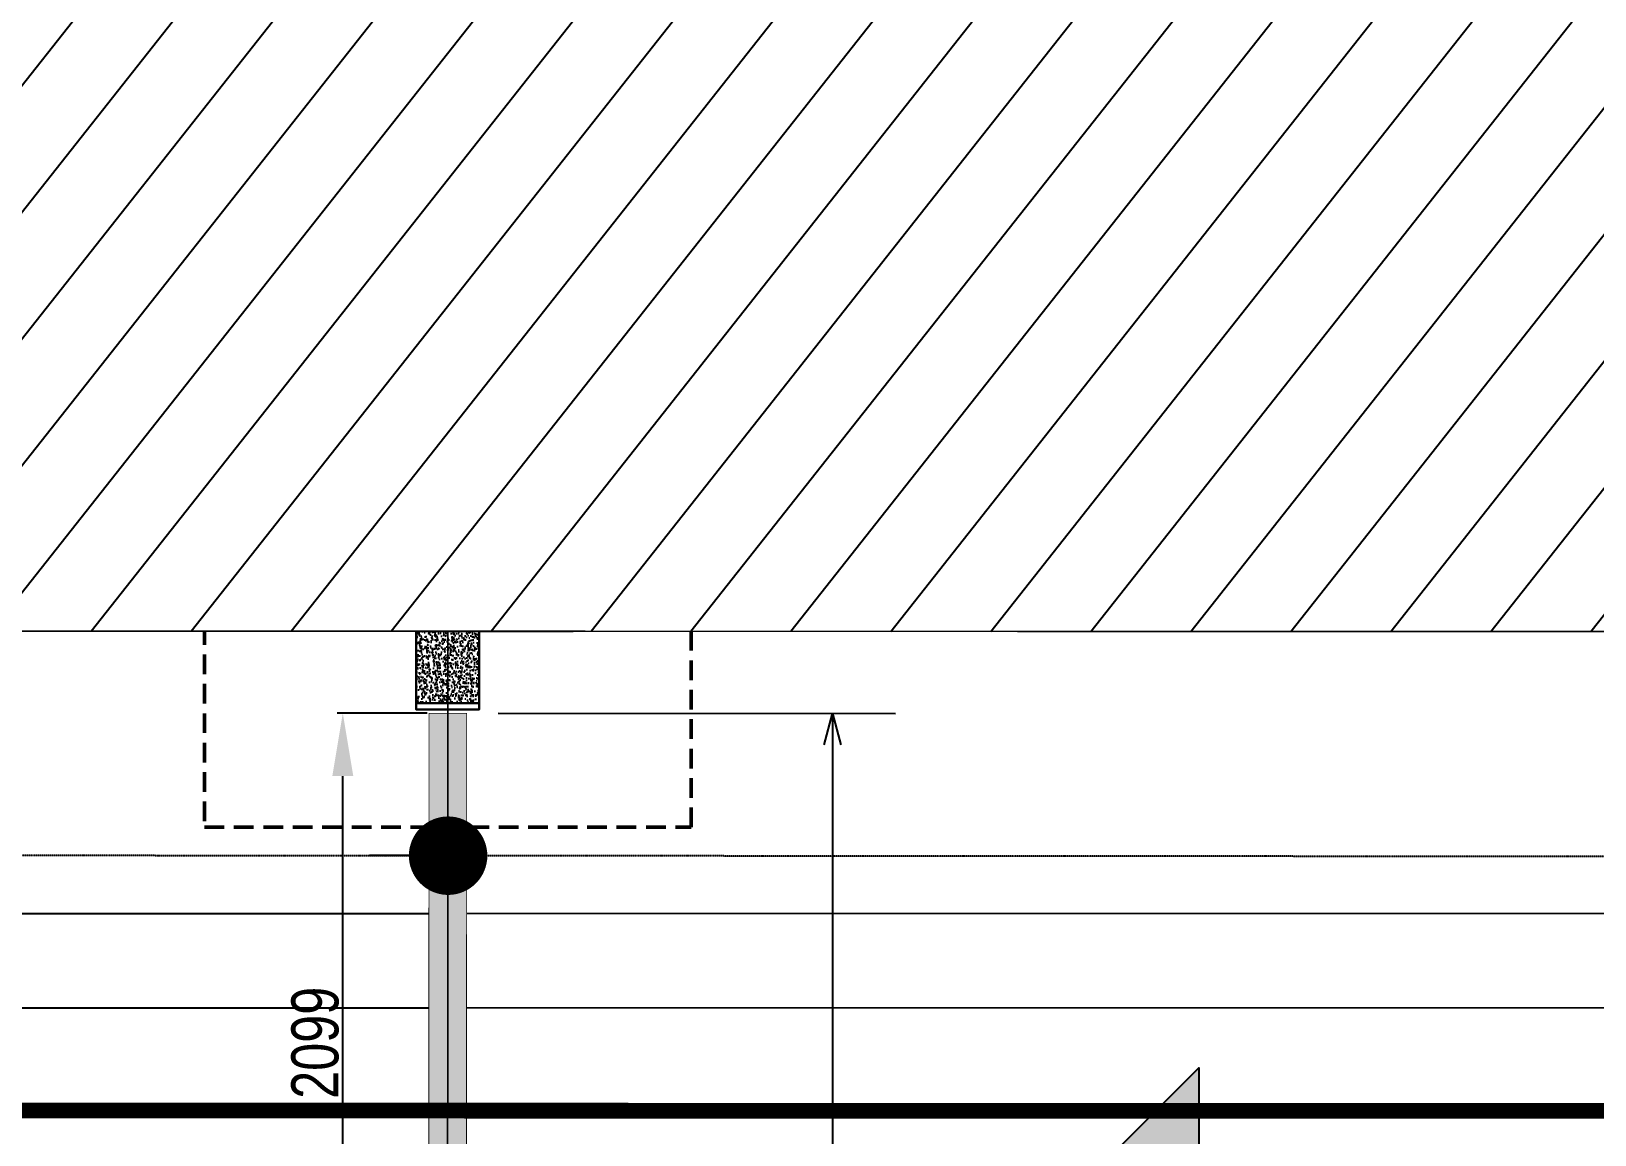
# Model space of a CAD drawing. Header units: centimetres. Extents: x -6122352 to 4157695, y -1694241 to 1947892.
# Drawn here: x 127880 to 132860, y -171849 to -168334 of the extents above; entities that cross this region are included whole.
import ezdxf
from ezdxf.enums import TextEntityAlignment as Align
from ezdxf.xclip import XClip

# ---------------------------------------------------------------- set-up
doc = ezdxf.new("R2010")
doc.units = ezdxf.units.CM
doc.header["$MEASUREMENT"] = 0
doc.header["$XCLIPFRAME"] = 2
doc.header["$PDMODE"] = 66
doc.header["$PDSIZE"] = 100
doc.linetypes.add('DASHED2', pattern=[0.375, 0.25, -0.125])
doc.linetypes.add('XR-AR-END-SETTING OUT PLAN$0$23261-XR-AR-SI-GF$0$HIDDEN', pattern=[0.375, 0.25, -0.125])
for name, color, linetype in [('00-MI-DIM', 7, 'Continuous'), ('23585-XR-AR-BOUNDARY WALLS AND SETBACKS$0$setback', 7, 'XR-AR-END-SETTING OUT PLAN$0$23261-XR-AR-SI-GF$0$HIDDEN'), ('@MI-REF LAYER', 7, 'Continuous'), ('@MI-TYPE-02', 6, 'Continuous'), ('B_TH_4', 7, 'Continuous'), ('XR-AR-MID-SETTING OUT FOR MASTER$0$23585-XR-AR-MID-GROUND FLOOR$0$A-Flor-Strs', 1, 'Continuous'), ('XR-AR-MID-SETTING OUT FOR MASTER$0$23585-XR-AR-MID-GROUND FLOOR$0$GS-HATCH-FLOOR TILE', 251, 'Continuous')]:
    doc.layers.add(name, color=color, linetype=linetype)
for name, color, linetype, lineweight in [('23585-XR-AR-DAMAC PLOT LIMITS$0$1-Mid units', 41, 'Continuous', 5), ('@ Foundations', 4, 'DASHED2', 50), ('A-ANNO-TEXT', 3, 'Continuous', 25), ('XR-AR-MID-SETTING OUT FOR MASTER$0$23585-XR-AR-MID-GROUND FLOOR$0$$A-GLAZ-WNDO', 232, 'Continuous', 9), ('XR-AR-MID-SETTING OUT FOR MASTER$0$23585-XR-AR-MID-GROUND FLOOR$0$A-GLAZ-SILL', 8, 'Continuous', 5), ('XR-AR-MID-SETTING OUT FOR MASTER$0$23585-XR-AR-MID-GROUND FLOOR$0$A-GLAZ-WNDO', 232, 'Continuous', 9), ('XR-AR-MID-SETTING OUT FOR MASTER$0$23585-XR-AR-MID-GROUND FLOOR$0$A-WALL', 7, 'Continuous', 30), ('XR-AR-MID-SETTING OUT FOR MASTER$0$23585-XR-AR-MID-GROUND FLOOR$0$S-COLS', 51, 'Continuous', 40)]:
    doc.layers.add(name, color=color, linetype=linetype, lineweight=lineweight)
doc.styles.add('Arial Narrow', font='ARIALN.TTF', dxfattribs={"width": 0.95, "height": 500})
doc.styles.add('JWC 1.50MM', font='GOTHIC.TTF', dxfattribs={"width": 0.8, "height": 1.5})
doc.styles.add('Schueco-BEMSTIL', font='isocpeur.ttf', dxfattribs={"width": 0.9})
doc.dimstyles.new('JWC - 1.5', dxfattribs={"dimtxt": 1.5, "dimasz": 2, "dimexe": 0.18, "dimexo": 0.06, "dimgap": 0.09, "dimtad": 1, "dimtoh": 1, "dimdec": 0, "dimzin": 0, "dimdsep": 46, "dimtxsty": 'JWC 1.50MM', "dimcen": 0.09, "dimclrd": 1, "dimclre": 1, "dimclrt": 2, "dimadec": 0, "dimazin": 0, "dimtfac": 1, "dimtdec": 0, "dimtofl": 0, "dimtmove": 0, "dimatfit": 3, "dimfxl": 30, "dimtolj": 1, "dimtzin": 0, "dimarcsym": 0})
doc.dimstyles.new('MI- JWC-TXT-2.5 MM', dxfattribs={"dimscale": 1.5, "dimtxt": 2.5, "dimasz": 1, "dimexe": 2, "dimexo": 1, "dimgap": 1, "dimtad": 1, "dimdec": 0, "dimdsep": 46, "dimtxsty": 'Schueco-BEMSTIL', "dimblk": 'OPEN30', "dimcen": 0, "dimdle": 2, "dimclrd": 140, "dimclre": 8, "dimclrt": 40, "dimadec": 0, "dimazin": 2, "dimtfac": 1, "dimtdec": 0, "dimtix": 1, "dimtmove": 2, "dimatfit": 3, "dimldrblk": 'OPEN', "dimfxl": 2, "dimlwd": -1, "dimlwe": -1, "dimarcsym": 0})

# ---------------------------------------------------------------- blocks, each defined once
blk = doc.blocks.new('23585-XR-AR-BOUNDARY WALLS AND SETBACKS')
at = {"layer": '23585-XR-AR-BOUNDARY WALLS AND SETBACKS$0$setback', "ltscale": 40, "const_width": 0.05}
blk.add_lwpolyline([(496589.3245, 2768858.3031), (496574.9473, 2768871.4769), (496579.102, 2768876.0112), (496583.1554, 2768880.435), (496587.2088, 2768884.8587), (496591.2622, 2768889.2824), (496595.3156, 2768893.7061), (496599.4686, 2768898.2385), (496613.8464, 2768885.0654), (496609.6931, 2768880.5327), (496605.6394, 2768876.1088), (496601.586, 2768871.6851), (496597.5328, 2768867.2614), (496593.4794, 2768862.8376), (496589.3245, 2768858.3031)], dxfattribs=at)
blk = doc.blocks.new('A$C9d9485f6')
at = {"layer": 'A-ANNO-TEXT', "rotation": 312.4881850805905}
blk.add_blockref('23585-XR-AR-BOUNDARY WALLS AND SETBACKS', (-2377088.5348, -1504219.2521), dxfattribs=at)
blk = doc.blocks.new('23585-XR-AR-DAMAC PLOT LIMITS')
at = {"layer": '23585-XR-AR-DAMAC PLOT LIMITS$0$1-Mid units', "color": 251, "true_color": 0x636466}
for points in [[(496607.8513, 2768874.0821), (496590.1563, 2768890.2957), (496594.2097, 2768894.7195), (496611.9049, 2768878.5059)], [(496603.7979, 2768869.6585), (496586.1029, 2768885.8721), (496590.1563, 2768890.2957), (496607.8513, 2768874.0821)]]:
    blk.add_lwpolyline(points, close=True, dxfattribs=at)
blk = doc.blocks.new('A$Cf093b529')
at = {"layer": 'A-ANNO-TEXT'}
blk.add_blockref('23585-XR-AR-DAMAC PLOT LIMITS', (-495391.9901, -2768603.4419), dxfattribs=at)
blk = doc.blocks.new('XR-AR-MID-SETTING OUT FOR MASTER$0$23585-XR-AR-MID-GROUND FLOOR$0$945-4P-1-101-GROUND FLOOR PLAN$0$XR-MIDDLE-GROUND FLOOR PLAN$0$A$C446944C1')
at = {"layer": 'XR-AR-MID-SETTING OUT FOR MASTER$0$23585-XR-AR-MID-GROUND FLOOR$0$A-GLAZ-SILL', "color": 252}
blk.add_line((0, 0), (5.2, 0), dxfattribs=at)
for points in [[(2.2081, -0.0228), (2.2081, -0.1242), (2.0938, -0.0735), (2.2081, -0.0228)], [(2.9919, -0.0228), (2.9919, -0.1242), (3.1062, -0.0735), (2.9919, -0.0228)]]:
    blk.add_lwpolyline(points, dxfattribs=at)
at = {"layer": 'XR-AR-MID-SETTING OUT FOR MASTER$0$23585-XR-AR-MID-GROUND FLOOR$0$A-GLAZ-WNDO', "color": 252}
for p, q in [((5.2, 0.25), (0, 0.25)), ((0, 0.25), (0, 0)), ((0.05, 0.1), (0.05, 0.25)), ((1.285, 0.25), (1.285, 0.1)), ((1.335, 0.1), (1.335, 0.25)), ((0, 0.1), (2.6, 0.1)), ((5.2, 0.1), (2.6, 0.1))]:
    blk.add_line(p, q, dxfattribs=at)
blk.add_lwpolyline([(1.285, 0.2), (0.05, 0.2)], dxfattribs=at)
for points in [[(1.225, 0.04), (1.305, 0.04), (1.305, 0.09), (1.225, 0.09)], [(2.52, 0.04), (1.305, 0.04), (1.305, 0.09), (2.52, 0.09)], [(2.6, 0.04), (2.52, 0.04), (2.52, 0.09), (2.6, 0.09)], [(2.6, 0.04), (2.68, 0.04), (2.68, 0.09), (2.6, 0.09)], [(2.68, 0.04), (3.895, 0.04), (3.895, 0.09), (2.68, 0.09)]]:
    blk.add_lwpolyline(points, close=True, dxfattribs=at)
blk = doc.blocks.new('XR-AR-MID-SETTING OUT FOR MASTER$0$23585-XR-AR-MID-GROUND FLOOR$0$A$C08698786')
at = {"layer": 'XR-AR-MID-SETTING OUT FOR MASTER$0$23585-XR-AR-MID-GROUND FLOOR$0$S-COLS', "color": 252, "lineweight": 30}
blk.add_lwpolyline([(5900, 19472.7), (5900, 18772.7), (6100, 18772.7), (6100, 19472.7)], close=True, dxfattribs=at)
blk = doc.blocks.new('XR-AR-MID-SETTING OUT FOR MASTER')
h = blk.add_hatch()
h.set_pattern_fill('AR-CONC', color=8, scale=0.2, angle=90)
h.set_pattern_definition([(140, (-1262400.084, -115249.566), (3.1878171, 36.4369338), [3.81, -41.91]), (85, (-1262400.084, -115249.566), (-38.211369, -7.0486843), [3.048, -33.5281168]), (190.4514447, (-1262399.82, -115246.53), (-35.0235504, 29.3882494), [3.2380018, -35.6180489]), (136.1842, (-1262410.244, -115249.566), (8.4084656, 54.2158082), [5.715, -62.865]), (186.6355576, (-1262409.543, -115245.05), (-49.485225, 47.4808268), [4.8570046, -53.4271216]), (81.184151, (-1262410.244, -115249.566), (-49.485225, 47.4808268), [4.5719934, -50.2919464]), (111, (-1262407.704, -115244.486), (20.45303964, 30.32287825), [3.81, -41.91]), (56, (-1262407.704, -115244.486), (-36.8375932, 12.3604057), [3.048, -33.528]), (161.451445, (-1262406, -115241.96), (-16.3845538, 42.6832839), [3.2380018, -35.6179875]), (127.5, (-1262400.084, -115249.566), (-16.91100777, 0.61772065), [0, -33.1216, 0, -34.036, 0, -33.655]), (97.5, (-1262400.084, -115249.566), (-20.03611496, 13.3639325), [0, -19.4056, 0, -32.3596, 0, -12.827]), (57.5, (-1262400.084, -115260.894), (1.1457488, 27.11811903), [0, -12.7, 0, -39.624, 0, -52.578]), (47.5, (-1262400.084, -115265.974), (-5.0852982, 29.62583628), [0, -16.51, 0, -26.3144, 0, -37.338])])
h.paths.add_polyline_path([(6000, 19702.7), (5900, 19702.7), (5900, 19472.8), (6000, 19472.8)])
h.paths.add_polyline_path([(6100, 19702.7), (6000, 19702.7), (6000, 19472.8), (6100, 19472.8)])
for points in [[(6100, 19702.7), (6100, 19722.7), (5900, 19722.7), (5900, 19702.7)], [(5900, 19472.7), (5900, 19702.7), (6100, 19702.7), (6100, 19472.8)]]:
    blk.add_lwpolyline(points)
at = {"layer": 'XR-AR-MID-SETTING OUT FOR MASTER$0$23585-XR-AR-MID-GROUND FLOOR$0$A-Flor-Strs', "color": 8}
for p, q in [((60.1, 20672.9), (5940, 20672.7)), ((60, 20372.9), (5940, 20372.7))]:
    blk.add_line(p, q, dxfattribs=at)
at = {"layer": 'XR-AR-MID-SETTING OUT FOR MASTER$0$23585-XR-AR-MID-GROUND FLOOR$0$A-WALL', "color": 8}
for points in [[(5900, 19472.7), (6100, 19472.7), (6100, 5500.2), (5900, 5500.2), (5900, 14852.7), (5500.1, 14852.7), (5500.1, 14952.7), (5900, 14952.7)], [(5600, 19472.7), (5900, 19472.7), (5900, 19222.7), (5600, 19222.7)]]:
    blk.add_lwpolyline(points, close=True, dxfattribs=at)
at = {"layer": 'XR-AR-MID-SETTING OUT FOR MASTER$0$23585-XR-AR-MID-GROUND FLOOR$0$$A-GLAZ-WNDO', "color": 8, "xscale": -1000, "yscale": 1000, "zscale": 1000}
blk.add_blockref('XR-AR-MID-SETTING OUT FOR MASTER$0$23585-XR-AR-MID-GROUND FLOOR$0$945-4P-1-101-GROUND FLOOR PLAN$0$XR-MIDDLE-GROUND FLOOR PLAN$0$A$C446944C1', (5600, 19222.7), dxfattribs=at)
at = {"layer": 'XR-AR-MID-SETTING OUT FOR MASTER$0$23585-XR-AR-MID-GROUND FLOOR$0$GS-HATCH-FLOOR TILE', "color": 8}
blk.add_blockref('XR-AR-MID-SETTING OUT FOR MASTER$0$23585-XR-AR-MID-GROUND FLOOR$0$A$C08698786', (0, 0), dxfattribs=at)
blk = doc.blocks.new('MID UNIT')
at = {"xscale": 0.001, "yscale": 0.001, "zscale": 0.001}
blk.add_blockref('XR-AR-MID-SETTING OUT FOR MASTER', (0, 0), dxfattribs=at)
blk = doc.blocks.new('TH_4')
blk.add_blockref('MID UNIT', (495802.3054, 2769130.5141))
at = {"xscale": -1}
blk.add_blockref('MID UNIT', (495814.3054, 2769130.5141), dxfattribs=at)
blk = doc.blocks.new('23585-XR-AR-MALDIVE-3$0$TH_4')
at = {"layer": 'B_TH_4', "xscale": 1.000039184446315, "yscale": 1.000039184446315, "zscale": 1.000039184446315}
blk.add_blockref('TH_4', (-19.4274, -108.5069), dxfattribs=at)
at = {"layer": '@ Foundations', "linetype": 'DASHED2', "ltscale": 0.25}
blk.add_lwpolyline([(495807.5304, 2769148.5624), (495809.0804, 2769148.5624), (495809.0804, 2769150.6124), (495807.5304, 2769150.6124)], close=True, dxfattribs=at)
blk = doc.blocks.new('_Dot')
at = {"color": 0, "linetype": 'ByBlock', "lineweight": -2}
blk.add_line((-0.5, 0), (-1, 0), dxfattribs=at)
at = {"color": 0, "linetype": 'ByBlock', "const_width": 0.5}
blk.add_lwpolyline([(-0.25, 0, 1), (0.25, 0, 1)], format="xyb", close=True, dxfattribs=at)
blk = doc.blocks.new('_Open30')
at = {"color": 0, "linetype": 'ByBlock', "lineweight": -2}
for p, q in [((-1, 0.268), (0, 0)), ((0, 0), (-1, -0.268)), ((0, 0), (-1, 0))]:
    blk.add_line(p, q, dxfattribs=at)
blk = doc.blocks.new('*D3682')
at = {"layer": '@MI-TYPE-02', "color": 8, "transparency": 16777216}
for p, q in [((-4199.4, -12259.9), (-4199.4, -13526.2)), ((-11.1, -12260.7), (-11.1, -13526.2))]:
    blk.add_line(p, q, dxfattribs=at)
at = {"layer": '@MI-TYPE-02', "color": 140, "transparency": 16777216}
blk.add_line((-111.1, -13326.2), (-4099.4, -13326.2), dxfattribs=at)
at = {"layer": 'Defpoints', "color": 0, "transparency": 16777216}
for p in [(-4199.4, -12159.9), (-11.1, -12160.7), (-4199.4, -13326.2)]:
    blk.add_point(p, dxfattribs=at)
at = {"layer": '@MI-TYPE-02', "color": 140, "transparency": 16777216, "xscale": 100, "yscale": 100, "zscale": 100, "rotation": 180}
blk.add_blockref('_Open30', (-4199.4, -13326.2), dxfattribs=at)
at = {"layer": '@MI-TYPE-02', "color": 140, "transparency": 16777216, "xscale": 100, "yscale": 100, "zscale": 100}
blk.add_blockref('_Open30', (-11.1, -13326.2), dxfattribs=at)
at = {"layer": '@MI-TYPE-02', "color": 40, "transparency": 16777216, "insert": (-2105.2, -13101.2), "char_height": 250, "attachment_point": 5, "style": 'Schueco-BEMSTIL'}
blk.add_mtext('4188', dxfattribs=at)
blk = doc.blocks.new('_Open')
at = {"color": 0, "linetype": 'ByBlock', "lineweight": -2}
for p, q in [((-1, 0.2), (0, 0)), ((-1, -0.2), (0, 0)), ((0, 0), (-1, 0))]:
    blk.add_line(p, q, dxfattribs=at)
blk = doc.blocks.new('*D3681')
at = {"color": 1, "lineweight": -2, "transparency": 16777216}
for p, q in [((-2110.2, -12095), (-2110.2, -11748.3)), ((-11, -12034.6), (-11, -11748.3)), ((-1910.2, -11766.3), (-211, -11766.3))]:
    blk.add_line(p, q, dxfattribs=at)
at = {"color": 1, "transparency": 16777216}
for points in [[(-1910.2, -11733), (-1910.2, -11799.7), (-2110.2, -11766.3)], [(-211, -11733), (-211, -11799.7), (-11, -11766.3)]]:
    blk.add_solid(points, dxfattribs=at)
at = {"layer": 'Defpoints', "color": 0, "transparency": 16777216}
for p in [(-11, -11766.3), (-11, -12040.6), (-2110.2, -12101)]:
    blk.add_point(p, dxfattribs=at)
at = {"color": 2, "transparency": 16777216, "insert": (-1060.6, -11678.6), "char_height": 150, "attachment_point": 5, "style": 'JWC 1.50MM'}
blk.add_mtext('\\A1;2099', dxfattribs=at)
blk = doc.blocks.new('*U3659')
h = blk.add_hatch(color=94)
edge = h.paths.add_edge_path()
edge.add_line((0, -6.35), (0, -8.98))
edge.add_line((0, -8.98), (-8.98, 0))
edge.add_line((-8.98, 0), (0, 8.98))
edge.add_line((0, 8.98), (0, 6.35))
edge.add_arc((0, 0), 6.35, 90, 270)
at = {"color": 94}
blk.add_line((-6.35, 0), (6.35, 0), dxfattribs=at)
blk.add_lwpolyline([(0, -6.35), (0, -8.98), (-8.98, 0), (0, 8.98), (0, 6.35, 1)], format="xyb", close=True, dxfattribs=at)
blk.add_lwpolyline([(-4.49, 4.49, 0.414214), (-4.49, -4.49), (-8.98, 0), (-4.49, 4.49)], format="xyb", close=True)
blk.add_circle((0, 0), 6.35, dxfattribs=at)
at = {"style": 'Arial Narrow', "width": 0.95, "flags": 8}
blk.add_attdef('VIEWNUMBER', text='', height=2.5, dxfattribs=at).set_placement((0, 0), align=Align.BOTTOM_CENTER)
blk.add_attdef('SHEETNUMBER', text='', height=2.5, dxfattribs=at).set_placement((0, -1.588), align=Align.TOP_CENTER)
blk = doc.blocks.new('G6-Partition Walls')
at = {"layer": '@MI-TYPE-02'}
h = blk.add_hatch(color=256, dxfattribs=at)
h.dxf.hatch_style = 1
h.paths.add_polyline_path([(-11.1, -41), (-11.1, -161), (-4199.3, -161.9), (-4199.4, -41.9)])
h.paths.add_polyline_path([(210.5, -6040.2), (210.5, -6160.2), (-4207.6, -6161.7), (-4207.6, -6041.7)])
h.paths.add_polyline_path([(-11.1, -12160.7), (-11, -12040.7), (-4199.3, -12039.9), (-4199.4, -12159.9)])
h.paths.add_polyline_path([(-90.3, -18160.9), (-90.2, -18040.9), (-4206.7, -18040), (-4206.7, -18160)])
at = {"layer": '@MI-TYPE-02', "const_width": 2.5}
blk.add_lwpolyline([(-11.1, -12160.7), (-11, -12040.7), (-4199.3, -12039.9), (-4199.4, -12159.9)], close=True, dxfattribs=at)
at = {"color": 94}
dim = blk.add_linear_dim(base=(-11, -11766.3), p1=(-2110.2, -12101), p2=(-11, -12040.6), dimstyle='JWC - 1.5', dxfattribs=at)
dim.commit()
dim.dimension.update_dxf_attribs({"geometry": '*D3681', "text_midpoint": (-1060.6, -11678.6)})
at = {"layer": '@MI-TYPE-02'}
dim = blk.add_linear_dim(base=(-4199.4, -13326.2), p1=(-11.1, -12160.7), p2=(-4199.4, -12159.9), dimstyle='MI- JWC-TXT-2.5 MM', dxfattribs=at)
dim.commit()
dim.dimension.update_dxf_attribs({"geometry": '*D3682', "text_midpoint": (-2105.2, -13101.2)})

msp = doc.modelspace()

# ---------------------------------------------------------------- block references
at = {"layer": '@MI-REF LAYER', "xscale": 1000, "yscale": 1000, "zscale": 1000}
msp.add_blockref('A$C9d9485f6', (-23958.95046, 48155.57226), dxfattribs=at)
at = {"layer": '@MI-REF LAYER', "xscale": 1000, "yscale": 1000, "zscale": 1000, "rotation": 312.4882903633292}
msp.add_blockref('A$Cf093b529', (-891608.73293, 539022.72011), dxfattribs=at)

# ---------------------------------------------------------------- next in the draw order: block references
at = {"layer": '@MI-REF LAYER'}
ref = msp.add_blockref('23585-XR-AR-MALDIVE-3$0$TH_4', (496430283.61092, 2768891468.8053), dxfattribs=dict(at, xscale=1000, yscale=1000, zscale=1000, rotation=179.9898040385197))
XClip(ref).set_block_clipping_path([(495835.3956326358, 2769154.4543538112), (495826.293721729, 2769154.4143473404), (495820.2937174509, 2769154.414309849), (495814.2938501886, 2769154.4141248981), (495808.2939881049, 2769154.4142225217), (495802.2938479525, 2769154.4143324895), (495793.3574549216, 2769154.4546722355), (495793.3584157182, 2769130.5148845995), (495835.3955683028, 2769130.5152833732)])

# ---------------------------------------------------------------- next in the draw order: block references
at = {"layer": '00-MI-DIM'}
ref = msp.add_blockref('*U3659', (131598.92773, -172533.11958), dxfattribs=dict(at, xscale=100, yscale=100, zscale=100))
ref.add_attrib('VIEWNUMBER', '36', dxfattribs={"layer": '0', "height": 250, "style": 'Arial Narrow', "width": 0.95}).set_placement((131598.92773, -172533.11958), align=Align.BOTTOM_CENTER)
ref.add_attrib('SHEETNUMBER', 'T2', dxfattribs={"layer": '0', "height": 250, "style": 'Arial Narrow', "width": 0.95}).set_placement((131598.92773, -172691.86958), align=Align.TOP_CENTER)
at = {"layer": '@MI-REF LAYER', "extrusion": (-2.03098e-12, -6.92406e-09, 1), "xscale": -250, "yscale": 250, "zscale": 250, "rotation": 179.9383188470893}
msp.add_blockref('_Dot', (129207.89138, -170959.77691, -22.45904), dxfattribs=at)

# ---------------------------------------------------------------- next in the draw order: wipeouts: each hides what was drawn before it
at = {"color": 10}
msp.add_wipeout([(105060.11993, -156266.72496), (105057.81469, -170540.55621), (111306.18858, -170545.8622), (111306.19658, -170241.03851), (135107.63036, -170246.34128), (135107.57705, -170545.91982), (141357.68805, -170547.03205), (141359.76436, -156273.18459), (105060.12072, -156262.26418)], dxfattribs=at).dxf.layer = '@MI-REF LAYER'

# ---------------------------------------------------------------- next in the draw order: hatches: boundary and pattern name
at = {"layer": '@MI-REF LAYER', "transparency": 33554508}
h = msp.add_hatch(dxfattribs=at)
h.set_pattern_fill('ANSI31', color=256, scale=2000, angle=186.72236)
h.paths.add_polyline_path([(105060.12072, -156262.26427), (105056.03208, -170540.55592), (111306.19223, -170541.56533), (111306.44746, -170241.00836), (135107.37943, -170246.34122), (135107.2778, -170545.9036), (141357.68805, -170547.01591), (141359.83891, -156273.18461)])

# ---------------------------------------------------------------- next in the draw order: linework, layer by layer
at = {"layer": '@MI-REF LAYER', "const_width": 5}
msp.add_lwpolyline([(105060.12072, -156262.26427), (105056.03208, -170540.55592), (111306.19223, -170541.56533), (111306.44746, -170241.00836), (135107.37943, -170246.34122), (135107.2778, -170545.9036), (141357.68805, -170547.01591), (141359.83891, -156273.18461)], close=True, dxfattribs=at)
at = {"layer": '@MI-REF LAYER', "linetype": 'DASHED2', "extrusion": (3.92215e-12, 7.46019e-09, 1), "elevation": -22.4615}
msp.add_lwpolyline([(135207.00582, -170963.80336), (126492.59251, -170958.69753), (125987.51071, -170221.46854)], dxfattribs=at)

# ---------------------------------------------------------------- next in the draw order: block references
at = {"layer": '@MI-TYPE-02', "rotation": 89.9898100330467}
msp.add_blockref('G6-Partition Walls', (117106.21089, -170493.08045), dxfattribs=at)

doc.saveas('drawing.dxf')
